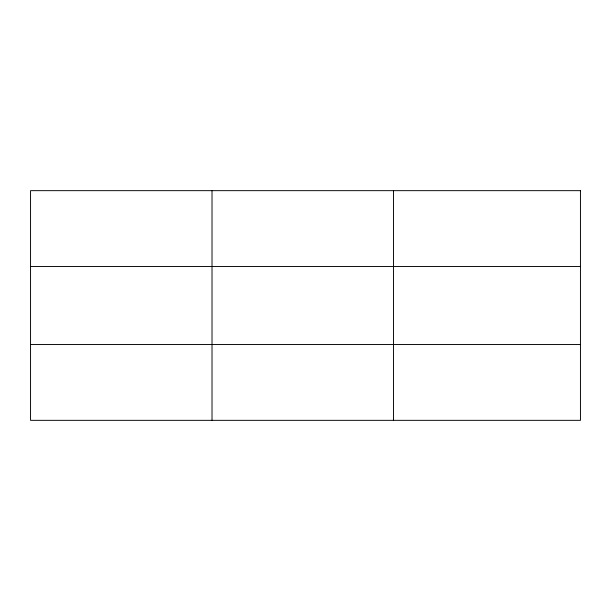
<?xml version="1.0" encoding="UTF-8"?>
<svg xmlns="http://www.w3.org/2000/svg" width="611" height="611" viewBox="0 0 611 611"><rect width="100%" height="100%" fill="white"/><g stroke="black" fill="none" stroke-linecap="round" stroke-linejoin="round"><path stroke-width="0.92" d="M212.017 420.337L212.017 190.663M393.484 420.337L393.484 190.663M30.55 266.457L580.45 266.457M30.55 344.543L580.45 344.543M580.45 190.663L30.55 190.663L30.55 420.337L580.45 420.337L580.45 190.663"/></g></svg>
